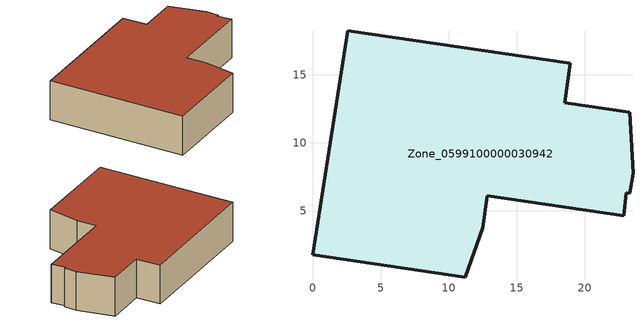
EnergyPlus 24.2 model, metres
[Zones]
Zone_0599100000030942
 floor ground (C_G): 18.95,15.84 18.55,12.93 23.34,12.25 23.57,7.75 23.31,6.31 23.07,6.34 22.89,4.63 12.85,6.1 12.5,3.74 11.22,0.11 0,1.76 2.6,18.25 z0
 wall outside (C_F): 18.55,12.93 18.95,15.84 2.6,18.25 0,1.76 11.22,0.11 12.5,3.74 12.85,6.1 22.89,4.63 23.07,6.34 23.31,6.31 23.57,7.75 23.34,12.25 18.55,12.93 z0:4.79
 roof outside (C_R): 11.22,0.11 12.5,3.74 12.85,6.1 22.89,4.63 23.07,6.34 23.31,6.31 23.57,7.75 23.34,12.25 18.55,12.93 18.95,15.84 2.6,18.25 0,1.76 z4.79
[BUILDING]
Pand.0599100000030942: North Axis=0; Terrain=City; Loads Convergence Tolerance Value=0.04; Temperature Convergence Tolerance Value=0.4; Solar Distribution=FullExterior; Maximum Number of Warmup Days=25; Minimum Number of Warmup Days=1
[Site:Location]
Rotterdam.The.Hague.AP_ZH_NLD Design_Conditions: Latitude=51.96; Longitude=4.45; Time Zone=1; Elevation=-4.5
[SITE:GROUNDTEMPERATURE:BUILDINGSURFACE]
18, 18, 18, 18, 18, 18, 18, 18, 18, 18, 18, 18
[MATERIAL] Thermal Absorptance=0.9; Solar Absorptance=0.7; Visible Absorptance=0.7
Name | Roughness | Thickness | Conductivity | Density | Specific Heat
G.D.1965-1974 | MediumSmooth | 0.15 | 0.882353 | 540 | 1210
F.D.1965-1974 | Rough | 0.3 | 0.697674 | 1920 | 840
R.D.1965-1974 | MediumRough | 0.2 | 0.232558 | 1500 | 1000
[CONSTRUCTION]
C_G: G.D.1965-1974
C_F: F.D.1965-1974
C_R: R.D.1965-1974
[ZONE]
Zone_0599100000030942: Type=1; Multiplier=1; Ceiling Height=Autocalculate; Volume=Autocalculate; Floor Area=autocalculate; Part of Total Floor Area=Yes
[ZONEINFILTRATION:DESIGNFLOWRATE]
Infil_Zone_0599100000030942: Zone or ZoneList or Space or SpaceList=Zone_0599100000030942; Schedule=AlwaysOn; Design Flow Rate Calculation Method=Flow/Area; Flow Rate per Floor Area=0.0042; Constant Term Coefficient=1; Temperature Term Coefficient=0; Velocity Term Coefficient=0; Velocity Squared Term Coefficient=0
[HVACTEMPLATE:ZONE:IDEALLOADSAIRSYSTEM]
Zone_0599100000030942: Maximum Heating Supply Air Temperature=50; Minimum Cooling Supply Air Temperature=13; Maximum Heating Supply Air Humidity Ratio=0.0156; Minimum Cooling Supply Air Humidity Ratio=0.0077; Heating Limit=NoLimit; Cooling Limit=NoLimit; Dehumidification Control Type=ConstantSensibleHeatRatio; Cooling Sensible Heat Ratio=0.7; Dehumidification Setpoint=60; Humidification Control Type=None; Humidification Setpoint=30; Outdoor Air Method=None; Outdoor Air Flow Rate per Person=0.00944; Outdoor Air Flow Rate per Zone Floor Area=0; Outdoor Air Flow Rate per Zone=0; Demand Controlled Ventilation Type=None; Outdoor Air Economizer Type=NoEconomizer; Heat Recovery Type=None; Sensible Heat Recovery Effectiveness=0.7; Latent Heat Recovery Effectiveness=0.65
[ZONECONTROL:THERMOSTAT]
ThermostatControl_Zone_0599100000030942: Zone or ZoneList=Zone_0599100000030942; Control Type Schedule=DualSetpointControlType; Control 1=Thermostat_Zone_0599100000030942; Temperature Difference Between Cutout And Setpoint=0
[THERMOSTATSETPOINT:DUALSETPOINT]
Thermostat_Zone_0599100000030942: Heating Setpoint Temperature Schedule=HeatingSetpoint_Zone_0599100000030942; Cooling Setpoint Temperature Schedule=CoolingSetpoint_Zone_0599100000030942
[SCHEDULE:COMPACT]
HeatingSetpoint_Zone_0599100000030942: Through: 12/31, For: AllDays, Until: 24:00, 21
CoolingSetpoint_Zone_0599100000030942: Through: 12/31, For: AllDays, Until: 24:00, 24
DualSetpointControlType: Through: 12/31, For: AllDays, Until: 24:00, 4
AlwaysOn: Through: 12/31, For: AllDays, Until: 24:00, 1
